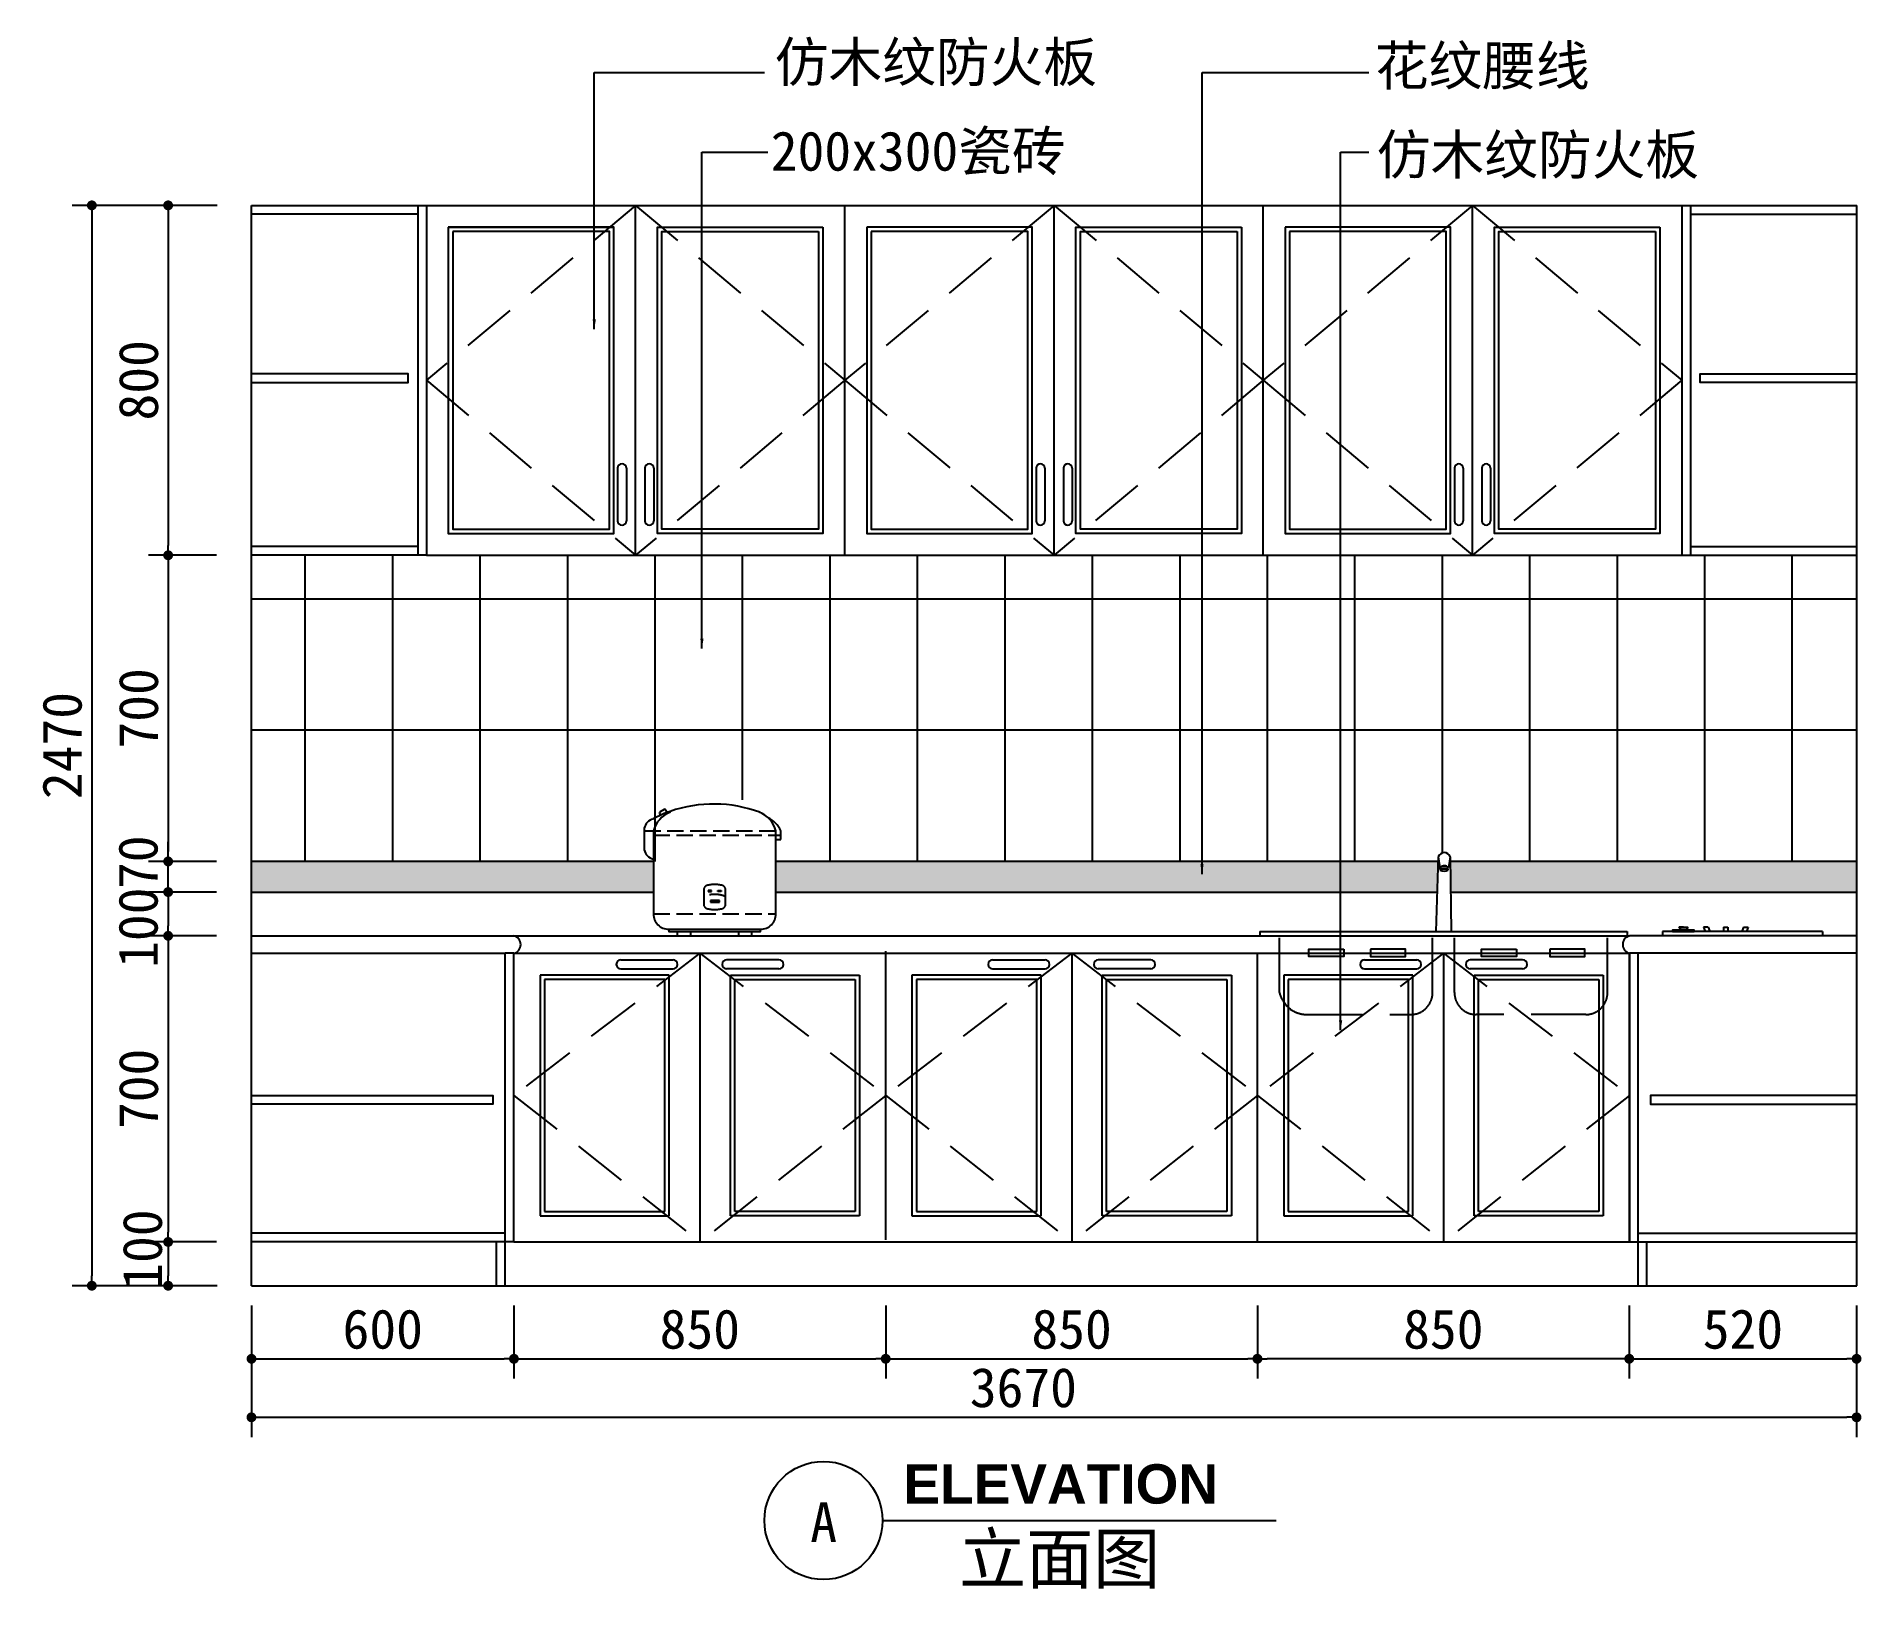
# Model space of a CAD drawing. Extents: x 847 to 5020, y 8035 to 11583.
import ezdxf

# ---------------------------------------------------------------- set-up
doc = ezdxf.new("R2010")
doc.units = 0
doc.header["$LTSCALE"] = 500
doc.header["$MEASUREMENT"] = 0
doc.header["$PDMODE"] = 3
doc.linetypes.add('DASH_30', pattern=[0.105, 0.075, -0.03])
doc.linetypes.add('HIDDEN', pattern=[0.375, 0.25, -0.125])
doc.layers.get('0').update_dxf_attribs({"linetype": 'CONTINUOUS'})
doc.layers.get('DEFPOINTS').update_dxf_attribs({"linetype": 'CONTINUOUS'})
for name, color, linetype in [('2', 2, 'CONTINUOUS'), ('3', 3, 'CONTINUOUS'), ('4', 4, 'CONTINUOUS'), ('7', 7, 'CONTINUOUS'), ('BH', 3, 'CONTINUOUS'), ('DIM', 3, 'CONTINUOUS'), ('TEXT', 3, 'CONTINUOUS')]:
    doc.layers.add(name, color=color, linetype=linetype)
doc.styles.add('HT', font='swisseb.ttf')
doc.styles.add('HZ', font='')
doc.styles.get('HZ').set_extended_font_data('仿宋_GB2312')
doc.dimstyles.get("Standard").update_dxf_attribs({"dimscale": 45, "dimtxt": 2, "dimasz": 0.5, "dimexe": 1, "dimexo": 1, "dimgap": 0.5, "dimtad": 1, "dimdec": 0, "dimzin": 1, "dimtxsty": 'HZ', "dimblk1": 'DOT', "dimblk2": 'DOT', "dimsah": 1, "dimcen": 0, "dimclrd": 256, "dimclre": 256, "dimclrt": 256, "dimazin": 3, "dimtfac": 0.5, "dimtdec": 0, "dimtix": 1, "dimtmove": 0, "dimatfit": 3, "dimtolj": 1, "dimtzin": 1})

# ---------------------------------------------------------------- blocks, each defined once
blk = doc.blocks.new('_DOT')
at = {"color": 0, "linetype": 'BYBLOCK'}
blk.add_line((-0.5, 0), (-1, 0), dxfattribs=at)
at = {"color": 0, "linetype": 'BYBLOCK', "const_width": 0.5}
blk.add_lwpolyline([(-0.25, 0, 1), (0.25, 0, 1)], format="xyb", close=True, dxfattribs=at)
blk = doc.blocks.new('*D1')
at = {"linetype": 'BYBLOCK'}
for p, q in [((11055.3, 36883.2), (11055.3, 36761.1)), ((11575.1, 36883.2), (11575.1, 36761.1)), ((11077.8, 36806.1), (11552.6, 36806.1))]:
    blk.add_line(p, q, dxfattribs=at)
at = {"layer": 'DEFPOINTS', "color": 0, "linetype": 'BYBLOCK'}
for p in [(11055.3, 36928.2), (11575.1, 36928.2), (11575.1, 36806.1)]:
    blk.add_point(p, dxfattribs=at)
at = {"linetype": 'BYBLOCK', "xscale": 22.5, "yscale": 22.5, "zscale": 22.5, "rotation": 180}
blk.add_blockref('_DOT', (11055.3, 36806.1), dxfattribs=at)
at = {"linetype": 'BYBLOCK', "xscale": 22.5, "yscale": 22.5, "zscale": 22.5}
blk.add_blockref('_DOT', (11575.1, 36806.1), dxfattribs=at)
at = {"linetype": 'BYBLOCK', "insert": (11315.2, 36873.6), "char_height": 90, "attachment_point": 5, "style": 'HZ'}
blk.add_mtext('\\A1;520', dxfattribs=at)
blk = doc.blocks.new('*D5')
at = {"linetype": 'BYBLOCK'}
for p, q in [((11575.1, 36928.2), (11575.1, 36627.3)), ((7905.1, 36883.2), (7905.1, 36627.3)), ((7927.6, 36672.3), (11552.6, 36672.3))]:
    blk.add_line(p, q, dxfattribs=at)
at = {"layer": 'DEFPOINTS', "color": 0, "linetype": 'BYBLOCK'}
for p in [(11575.1, 36973.2), (7905.1, 36928.2), (11575.1, 36672.3)]:
    blk.add_point(p, dxfattribs=at)
at = {"linetype": 'BYBLOCK', "xscale": 22.5, "yscale": 22.5, "zscale": 22.5, "rotation": 180}
blk.add_blockref('_DOT', (7905.1, 36672.3), dxfattribs=at)
at = {"linetype": 'BYBLOCK', "xscale": 22.5, "yscale": 22.5, "zscale": 22.5}
blk.add_blockref('_DOT', (11575.1, 36672.3), dxfattribs=at)
at = {"linetype": 'BYBLOCK', "insert": (9670.1, 36739.8), "char_height": 90, "attachment_point": 5, "style": 'HZ'}
blk.add_mtext('\\A1;3670', dxfattribs=at)
blk = doc.blocks.new('*D6')
at = {"linetype": 'BYBLOCK'}
for p, q in [((-11042.7, 28650.4), (-11198.1, 28650.4)), ((-11153.1, 28627.9), (-11153.1, 27872.9)), ((-11042.7, 27850.4), (-11198.1, 27850.4))]:
    blk.add_line(p, q, dxfattribs=at)
at = {"layer": 'DEFPOINTS', "color": 0, "linetype": 'BYBLOCK'}
for p in [(-10997.7, 28650.4), (-11153.1, 27850.4), (-10997.7, 27850.4)]:
    blk.add_point(p, dxfattribs=at)
at = {"linetype": 'BYBLOCK', "xscale": 22.5, "yscale": 22.5, "zscale": 22.5}
for p, rotation in [((-11153.1, 28650.4), 90), ((-11153.1, 27850.4), 270)]:
    blk.add_blockref('_DOT', p, dxfattribs=dict(at, rotation=rotation))
at = {"linetype": 'BYBLOCK', "insert": (-11220.6, 28250.4), "char_height": 90, "attachment_point": 5, "rotation": 90, "style": 'HZ'}
blk.add_mtext('\\A1;800', dxfattribs=at)
blk = doc.blocks.new('*D7')
at = {"linetype": 'BYBLOCK'}
for p, q in [((-11042.7, 27080.4), (-11198.1, 27080.4)), ((-11153.1, 27057.9), (-11153.1, 27002.9)), ((-11042.7, 26980.4), (-11198.1, 26980.4))]:
    blk.add_line(p, q, dxfattribs=at)
at = {"layer": 'DEFPOINTS', "color": 0, "linetype": 'BYBLOCK'}
for p in [(-10997.7, 27080.4), (-11153.1, 26980.4), (-10997.7, 26980.4)]:
    blk.add_point(p, dxfattribs=at)
at = {"linetype": 'BYBLOCK', "xscale": 22.5, "yscale": 22.5, "zscale": 22.5}
for p, rotation in [((-11153.1, 27080.4), 90), ((-11153.1, 26980.4), 270)]:
    blk.add_blockref('_DOT', p, dxfattribs=dict(at, rotation=rotation))
at = {"linetype": 'BYBLOCK', "insert": (-11221.3, 26998.9), "char_height": 90, "attachment_point": 5, "rotation": 90, "style": 'HZ'}
blk.add_mtext('\\A1;100', dxfattribs=at)
blk = doc.blocks.new('*D8')
at = {"linetype": 'BYBLOCK'}
for p, q in [((-11153.1, 27172.9), (-11153.1, 27195.4)), ((-11042.7, 27150.4), (-11198.1, 27150.4)), ((-11153.1, 27080.4), (-11153.1, 27150.4)), ((-11153.1, 27080.4), (-11153.1, 27150.4)), ((-11042.7, 27080.4), (-11198.1, 27080.4)), ((-11153.1, 27057.9), (-11153.1, 27035.4))]:
    blk.add_line(p, q, dxfattribs=at)
at = {"layer": 'DEFPOINTS', "color": 0, "linetype": 'BYBLOCK'}
for p in [(-11153.1, 27150.4), (-10997.7, 27150.4), (-10997.7, 27080.4)]:
    blk.add_point(p, dxfattribs=at)
at = {"linetype": 'BYBLOCK', "xscale": 22.5, "yscale": 22.5, "zscale": 22.5}
for p, rotation in [((-11153.1, 27150.4), 270), ((-11153.1, 27080.4), 90)]:
    blk.add_blockref('_DOT', p, dxfattribs=dict(at, rotation=rotation))
at = {"linetype": 'BYBLOCK', "insert": (-11221.6, 27148.6), "char_height": 90, "attachment_point": 5, "rotation": 90, "style": 'HZ'}
blk.add_mtext('\\A1;70', dxfattribs=at)
blk = doc.blocks.new('*D10')
at = {"linetype": 'BYBLOCK'}
for p, q in [((-11042.7, 26280.4), (-11198.1, 26280.4)), ((-11153.1, 26257.9), (-11153.1, 26202.9)), ((-11042.7, 26180.4), (-11198.1, 26180.4))]:
    blk.add_line(p, q, dxfattribs=at)
at = {"layer": 'DEFPOINTS', "color": 0, "linetype": 'BYBLOCK'}
for p in [(-10997.7, 26280.4), (-11153.1, 26180.4), (-10997.7, 26180.4)]:
    blk.add_point(p, dxfattribs=at)
at = {"linetype": 'BYBLOCK', "xscale": 22.5, "yscale": 22.5, "zscale": 22.5}
for p, rotation in [((-11153.1, 26280.4), 90), ((-11153.1, 26180.4), 270)]:
    blk.add_blockref('_DOT', p, dxfattribs=dict(at, rotation=rotation))
at = {"linetype": 'BYBLOCK', "insert": (-11211.6, 26263), "char_height": 90, "attachment_point": 5, "rotation": 90, "style": 'HZ'}
blk.add_mtext('\\A1;100', dxfattribs=at)
blk = doc.blocks.new('*D11')
at = {"linetype": 'BYBLOCK'}
for p, q in [((-11042.7, 26980.4), (-11198.1, 26980.4)), ((-11153.1, 26957.9), (-11153.1, 26302.9)), ((-11042.7, 26280.4), (-11198.1, 26280.4))]:
    blk.add_line(p, q, dxfattribs=at)
at = {"layer": 'DEFPOINTS', "color": 0, "linetype": 'BYBLOCK'}
for p in [(-10997.7, 26980.4), (-11153.1, 26280.4), (-10997.7, 26280.4)]:
    blk.add_point(p, dxfattribs=at)
at = {"linetype": 'BYBLOCK', "xscale": 22.5, "yscale": 22.5, "zscale": 22.5}
for p, rotation in [((-11153.1, 26980.4), 90), ((-11153.1, 26280.4), 270)]:
    blk.add_blockref('_DOT', p, dxfattribs=dict(at, rotation=rotation))
at = {"linetype": 'BYBLOCK', "insert": (-11220.6, 26630.4), "char_height": 90, "attachment_point": 5, "rotation": 90, "style": 'HZ'}
blk.add_mtext('\\A1;700', dxfattribs=at)
blk = doc.blocks.new('*D12')
at = {"linetype": 'BYBLOCK'}
for p, q in [((-11041.3, 28650.4), (-11372.6, 28650.4)), ((-11327.6, 28627.9), (-11327.6, 26202.9)), ((-11041.3, 26180.4), (-11372.6, 26180.4))]:
    blk.add_line(p, q, dxfattribs=at)
at = {"layer": 'DEFPOINTS', "color": 0, "linetype": 'BYBLOCK'}
for p in [(-10996.3, 28650.4), (-11327.6, 26180.4), (-10996.3, 26180.4)]:
    blk.add_point(p, dxfattribs=at)
at = {"linetype": 'BYBLOCK', "xscale": 22.5, "yscale": 22.5, "zscale": 22.5}
for p, rotation in [((-11327.6, 28650.4), 90), ((-11327.6, 26180.4), 270)]:
    blk.add_blockref('_DOT', p, dxfattribs=dict(at, rotation=rotation))
at = {"linetype": 'BYBLOCK', "insert": (-11395.1, 27415.4), "char_height": 90, "attachment_point": 5, "rotation": 90, "style": 'HZ'}
blk.add_mtext('\\A1;2470', dxfattribs=at)
blk = doc.blocks.new('*D9')
at = {"linetype": 'BYBLOCK'}
for p, q in [((-11042.7, 27850.4), (-11198.1, 27850.4)), ((-11153.1, 27827.9), (-11153.1, 27172.9)), ((-11042.7, 27150.4), (-11198.1, 27150.4))]:
    blk.add_line(p, q, dxfattribs=at)
at = {"layer": 'DEFPOINTS', "color": 0, "linetype": 'BYBLOCK'}
for p in [(-10997.7, 27850.4), (-11153.1, 27150.4), (-10997.7, 27150.4)]:
    blk.add_point(p, dxfattribs=at)
at = {"linetype": 'BYBLOCK', "xscale": 22.5, "yscale": 22.5, "zscale": 22.5}
for p, rotation in [((-11153.1, 27850.4), 90), ((-11153.1, 27150.4), 270)]:
    blk.add_blockref('_DOT', p, dxfattribs=dict(at, rotation=rotation))
at = {"linetype": 'BYBLOCK', "insert": (-11220.6, 27500.4), "char_height": 90, "attachment_point": 5, "rotation": 90, "style": 'HZ'}
blk.add_mtext('\\A1;700', dxfattribs=at)
blk = doc.blocks.new('*D4')
at = {"linetype": 'BYBLOCK'}
for p, q in [((9365.3, 36928.2), (9365.3, 36761.1)), ((10215.4, 36928.2), (10215.4, 36761.1)), ((9387.8, 36806.1), (10192.9, 36806.1))]:
    blk.add_line(p, q, dxfattribs=at)
at = {"layer": 'DEFPOINTS', "color": 0, "linetype": 'BYBLOCK'}
for p in [(9365.3, 36973.2), (10215.4, 36973.2), (10215.4, 36806.1)]:
    blk.add_point(p, dxfattribs=at)
at = {"linetype": 'BYBLOCK', "xscale": 22.5, "yscale": 22.5, "zscale": 22.5, "rotation": 180}
blk.add_blockref('_DOT', (9365.3, 36806.1), dxfattribs=at)
at = {"linetype": 'BYBLOCK', "xscale": 22.5, "yscale": 22.5, "zscale": 22.5}
blk.add_blockref('_DOT', (10215.4, 36806.1), dxfattribs=at)
at = {"linetype": 'BYBLOCK', "insert": (9790.3, 36873.6), "char_height": 90, "attachment_point": 5, "style": 'HZ'}
blk.add_mtext('\\A1;850', dxfattribs=at)
blk = doc.blocks.new('*D3')
at = {"linetype": 'BYBLOCK'}
for p, q in [((8505.3, 36883.2), (8505.3, 36761.1)), ((9355.3, 36883.2), (9355.3, 36761.1)), ((8527.8, 36806.1), (9332.8, 36806.1))]:
    blk.add_line(p, q, dxfattribs=at)
at = {"layer": 'DEFPOINTS', "color": 0, "linetype": 'BYBLOCK'}
for p in [(8505.3, 36928.2), (9355.3, 36928.2), (9355.3, 36806.1)]:
    blk.add_point(p, dxfattribs=at)
at = {"linetype": 'BYBLOCK', "xscale": 22.5, "yscale": 22.5, "zscale": 22.5, "rotation": 180}
blk.add_blockref('_DOT', (8505.3, 36806.1), dxfattribs=at)
at = {"linetype": 'BYBLOCK', "xscale": 22.5, "yscale": 22.5, "zscale": 22.5}
blk.add_blockref('_DOT', (9355.3, 36806.1), dxfattribs=at)
at = {"linetype": 'BYBLOCK', "insert": (8930.3, 36873.6), "char_height": 90, "attachment_point": 5, "style": 'HZ'}
blk.add_mtext('\\A1;850', dxfattribs=at)
blk = doc.blocks.new('*D2')
at = {"linetype": 'BYBLOCK'}
for p, q in [((7905.3, 36928.2), (7905.3, 36761.1)), ((8505.3, 36928.2), (8505.3, 36761.1)), ((7927.8, 36806.1), (8482.8, 36806.1))]:
    blk.add_line(p, q, dxfattribs=at)
at = {"layer": 'DEFPOINTS', "color": 0, "linetype": 'BYBLOCK'}
for p in [(7905.3, 36973.2), (8505.3, 36973.2), (8505.3, 36806.1)]:
    blk.add_point(p, dxfattribs=at)
at = {"linetype": 'BYBLOCK', "xscale": 22.5, "yscale": 22.5, "zscale": 22.5, "rotation": 180}
blk.add_blockref('_DOT', (7905.3, 36806.1), dxfattribs=at)
at = {"linetype": 'BYBLOCK', "xscale": 22.5, "yscale": 22.5, "zscale": 22.5}
blk.add_blockref('_DOT', (8505.3, 36806.1), dxfattribs=at)
at = {"linetype": 'BYBLOCK', "insert": (8205.3, 36873.6), "char_height": 90, "attachment_point": 5, "style": 'HZ'}
blk.add_mtext('\\A1;600', dxfattribs=at)
blk = doc.blocks.new('A$C20B75910')
at = {"layer": '3', "linetype": 'DASH_30'}
for p, q in [((0, 240), (301, 240)), ((21, 230), (301, 230)), ((21, 50), (301, 50))]:
    blk.add_line(p, q, dxfattribs=at)
at = {"layer": '3'}
blk.add_line((21, 176.6), (20, 176.6), dxfattribs=at)
at = {"layer": '3', "linetype": 'DASH_30'}
blk.add_lwpolyline([(143.3, 62.5, 0.138998), (178.8, 62.5, 0.335437), (186, 72.1), (186, 105.3, 0.335437), (178.8, 114.9, 0.138998), (143.3, 114.9, 0.335437), (136, 105.3), (136, 72.1, 0.335437), (143.3, 62.5)], format="xyb", dxfattribs=at)
for points in [[(146.3, 101.2), (153.5, 101.2), (153.5, 103.4), (146.3, 103.4)], [(175.8, 101.2), (168.5, 101.2), (168.5, 103.4), (175.8, 103.4)], [(151.3, 76.8), (172.1, 76.8), (172.1, 80.4), (151.3, 80.4)]]:
    blk.add_lwpolyline(points, close=True, dxfattribs=at)
blk.add_arc((161, 29.7), 65, 67.3801, 112.6199, dxfattribs=at)
at = {"layer": '7'}
for p, q in [((0, 246), (0, 196.6)), ((301, 230), (312.6, 230)), ((301, 220), (312.6, 220)), ((312.6, 220), (312.6, 240)), ((76.2, 0), (76.2, 10)), ((106.2, 0), (106.2, 10)), ((215.9, 0), (215.9, 10)), ((245.9, 0), (245.9, 10))]:
    blk.add_line(p, q, dxfattribs=at)
for points in [[(59.6, 283, 0.236634), (21, 240), (21, 50, 0.414214), (56, 15), (266, 15, 0.414214), (301, 50), (301, 240, 0.236634), (262.5, 283)], [(52.4, 281.9), (49.2, 287.6, 0.414214), (45.1, 288.8), (36.1, 283.7, 0.414214), (35, 279.6), (37.2, 275.7)]]:
    blk.add_lwpolyline(points, format="xyb", dxfattribs=at)
blk.add_lwpolyline([(56, 15), (56, 10), (266, 10), (266, 15)], dxfattribs=at)
for centre, radius, start, end in [((158.5, -2.2), 303.5, 69.6169, 109.1141), ((26.8, 240.5), 27.3, 103.7483, 168.3524), ((132, 70.6), 226, 108.8156, 119.6286), ((253, 210.8), 66.3, 26.0831, 63.188), ((26.8, 202.1), 27.3, 191.6476, 256.2517)]:
    blk.add_arc(centre, radius, start, end, dxfattribs=at)
blk = doc.blocks.new('*D16')
at = {"linetype": 'BYBLOCK'}
for p, q in [((10225.1, 36928.2), (10225.1, 36761.1)), ((11075.3, 36928.2), (11075.3, 36761.1)), ((11052.8, 36806.1), (10247.6, 36806.1))]:
    blk.add_line(p, q, dxfattribs=at)
at = {"layer": 'DEFPOINTS', "color": 0, "linetype": 'BYBLOCK'}
for p in [(10225.1, 36973.2), (11075.3, 36973.2), (10225.1, 36806.1)]:
    blk.add_point(p, dxfattribs=at)
at = {"linetype": 'BYBLOCK', "xscale": 22.5, "yscale": 22.5, "zscale": 22.5, "rotation": 180}
blk.add_blockref('_DOT', (10225.1, 36806.1), dxfattribs=at)
at = {"linetype": 'BYBLOCK', "xscale": 22.5, "yscale": 22.5, "zscale": 22.5}
blk.add_blockref('_DOT', (11075.3, 36806.1), dxfattribs=at)
at = {"linetype": 'BYBLOCK', "insert": (10650.2, 36873.6), "char_height": 90, "attachment_point": 5, "style": 'HZ'}
blk.add_mtext('\\A1;850', dxfattribs=at)
blk = doc.blocks.new('A$C0E5E6C8F')
at = {"layer": '3'}
for points in [[(5.4, 170.9), (8.7, 145.8)], [(32.9, 170.9), (28.9, 145.8)], [(10, 142.5), (10, 145.8)], [(27.6, 142.5), (10, 142.5)], [(27.6, 142.5), (27.6, 145.8)]]:
    blk.add_lwpolyline(points, dxfattribs=at)
for centre, radius, start, end in [((19.2, 165.6), 14.7, 20.9835, 159.0165), ((18.9, 135.7), 14.3, 88.7937, 135.1444), ((18.8, 124), 24, 65.1332, 114.8668), ((12.5, 141.2), 2.81, 151.4054, 208.5946), ((18.8, 159.3), 21.3, 245.5655, 294.4345), ((19.4, 137.2), 12.7, 42.0053, 91.16), ((25.2, 141.2), 2.81, 331.4054, 28.5946)]:
    blk.add_arc(centre, radius, start, end, dxfattribs=at)
at = {"layer": '7'}
for points in [[(5.4, 170.9), (0, 0)], [(32.9, 170.9), (35.2, 0)]]:
    blk.add_lwpolyline(points, dxfattribs=at)

msp = doc.modelspace()

# ---------------------------------------------------------------- hatches: boundary and pattern name
at = {"layer": 'BH'}
h = msp.add_hatch(dxfattribs=at)
h.set_pattern_fill('CROSS', color=256, scale=100, style=0)
h.paths.add_polyline_path([(2257.9, 9696.8), (1338.9, 9696.8), (1338.9, 9626.8), (2257.9, 9626.8)])
h.paths.add_polyline_path([(4051.9, 9696.8), (2537.9, 9696.8), (2537.9, 9626.8), (4049.7, 9626.8)])
h.paths.add_polyline_path([(5008.9, 9696.8), (4079.9, 9696.8), (4080.9, 9626.8), (4913.1, 9626.8), (5008.9, 9626.8)])

# ---------------------------------------------------------------- linework, layer by layer
at = {"layer": '2'}
for p, q in [((1338.9, 11196.8), (5008.9, 11196.8)), ((1338.9, 8726.8), (1338.9, 11196.8)), ((5008.9, 8726.8), (5008.9, 11196.8))]:
    msp.add_line(p, q, dxfattribs=at)
at = {"layer": '2', "color": 1}
msp.add_line((1338.9, 8726.8), (5008.9, 8726.8), dxfattribs=at)
at = {"layer": '3', "linetype": 'HIDDEN'}
for p, q in [((2217.2, 11196.8), (1738.9, 10796.8)), ((2217.2, 11196.8), (2695.5, 10796.8)), ((3173.9, 11196.8), (2695.5, 10796.8)), ((3173.9, 11196.8), (3652.2, 10796.8)), ((4130.5, 11196.8), (3652.2, 10796.8)), ((4130.5, 11196.8), (4608.9, 10796.8)), ((1738.9, 10796.8), (2217.2, 10396.8)), ((2695.5, 10796.8), (2217.2, 10396.8)), ((2695.5, 10796.8), (3173.9, 10396.8)), ((3652.2, 10796.8), (3173.9, 10396.8)), ((3652.2, 10796.8), (4130.5, 10396.8)), ((4608.9, 10796.8), (4130.5, 10396.8)), ((3689.3, 9396.8), (3689.3, 9536.8)), ((4039.3, 9396.8), (4039.3, 9526.8)), ((4089.3, 9396.8), (4089.3, 9526.8)), ((4439.3, 9396.8), (4439.3, 9536.8)), ((2364, 9486.8), (1938.9, 9161.8)), ((2364, 9486.8), (2789, 9161.8)), ((3214.1, 9486.8), (2789, 9161.8)), ((3214.1, 9486.8), (3639.2, 9161.8)), ((4064.3, 9486.8), (3639.2, 9161.8)), ((4064.3, 9486.8), (4489.4, 9161.8)), ((3754.3, 9346.8), (3989.3, 9346.8)), ((4389.3, 9346.8), (4139.3, 9346.8)), ((1938.9, 9161.8), (2364, 8826.8)), ((2789, 9161.8), (2364, 8826.8)), ((2789, 9161.8), (3214.1, 8826.8)), ((3639.2, 9161.8), (3214.1, 8826.8)), ((3639.2, 9161.8), (4064.3, 8826.8)), ((4489.4, 9161.8), (4064.3, 8826.8))]:
    msp.add_line(p, q, dxfattribs=at)
at = {"layer": '3'}
for p, q in [((1788.9, 11146.8), (2167.2, 11146.8)), ((1788.9, 11146.8), (1788.9, 10446.8)), ((2267.2, 10446.8), (2267.2, 11146.8)), ((2745.5, 11146.8), (2745.5, 10446.8)), ((3223.9, 10446.8), (3223.9, 11146.8)), ((4180.5, 10446.8), (4180.5, 11146.8)), ((4612.7, 9546.3), (4603.1, 9546.3)), ((4622.2, 9545.3), (4603.1, 9545.3)), ((4603.6, 9545.3), (4606, 9539.8)), ((4612.7, 9546.3), (4622.2, 9546.3)), ((4621.8, 9545.3), (4619.4, 9539.8)), ((4658.6, 9546.8), (4662.2, 9536.8)), ((4669.2, 9546.8), (4658.6, 9546.8)), ((4669.2, 9546.8), (4672.8, 9536.8)), ((4704.6, 9546.8), (4714.6, 9546.8)), ((4704.6, 9546.8), (4704.6, 9536.8)), ((4714.6, 9546.8), (4714.6, 9536.8)), ((4749.9, 9546.8), (4746.4, 9536.8)), ((4749.9, 9546.8), (4760.5, 9546.8)), ((4760.5, 9546.8), (4757, 9536.8)), ((2294, 9436.8), (1998.9, 9436.8)), ((1998.9, 9436.8), (1998.9, 8886.8)), ((2294, 8886.8), (2294, 9436.8)), ((2434, 9436.8), (2729, 9436.8)), ((2434, 8886.8), (2434, 9436.8)), ((2729, 9436.8), (2729, 8886.8)), ((3144.1, 9436.8), (2849, 9436.8)), ((2849, 9436.8), (2849, 8886.8)), ((3144.1, 8886.8), (3144.1, 9436.8)), ((3284.1, 9436.8), (3579.2, 9436.8)), ((3284.1, 8886.8), (3284.1, 9436.8)), ((3579.2, 9436.8), (3579.2, 8886.8)), ((3994.3, 9436.8), (3699.2, 9436.8)), ((3699.2, 9436.8), (3699.2, 8886.8)), ((3994.3, 8886.8), (3994.3, 9436.8)), ((4134.3, 9436.8), (4429.4, 9436.8)), ((4134.3, 8886.8), (4134.3, 9436.8)), ((4429.4, 9436.8), (4429.4, 8886.8)), ((2284, 9426.8), (2008.9, 9426.8)), ((2008.9, 9426.8), (2008.9, 8896.8)), ((2284, 8896.8), (2284, 9426.8)), ((2444, 9426.8), (2719, 9426.8)), ((2444, 8896.8), (2444, 9426.8)), ((2719, 9426.8), (2719, 8896.8)), ((3134.1, 9426.8), (2859, 9426.8)), ((2859, 9426.8), (2859, 8896.8)), ((3134.1, 8896.8), (3134.1, 9426.8)), ((3294.1, 9426.8), (3569.2, 9426.8)), ((3294.1, 8896.8), (3294.1, 9426.8)), ((3569.2, 9426.8), (3569.2, 8896.8)), ((3984.3, 9426.8), (3709.2, 9426.8)), ((3709.2, 9426.8), (3709.2, 8896.8)), ((3984.3, 8896.8), (3984.3, 9426.8)), ((4144.3, 9426.8), (4419.4, 9426.8)), ((4144.3, 8896.8), (4144.3, 9426.8)), ((4419.4, 9426.8), (4419.4, 8896.8)), ((2008.9, 8896.8), (2284, 8896.8)), ((2719, 8896.8), (2444, 8896.8)), ((2859, 8896.8), (3134.1, 8896.8)), ((3569.2, 8896.8), (3294.1, 8896.8)), ((3709.2, 8896.8), (3984.3, 8896.8)), ((4419.4, 8896.8), (4144.3, 8896.8)), ((1998.9, 8886.8), (2294, 8886.8)), ((2729, 8886.8), (2434, 8886.8)), ((2849, 8886.8), (3144.1, 8886.8)), ((3579.2, 8886.8), (3284.1, 8886.8)), ((3699.2, 8886.8), (3994.3, 8886.8)), ((4429.4, 8886.8), (4134.3, 8886.8))]:
    msp.add_line(p, q, dxfattribs=at)
at = {"layer": '3', "color": 8}
for p, q in [((2645.5, 11146.8), (2645.5, 10446.8)), ((4558.9, 11146.8), (4558.9, 10446.8))]:
    msp.add_line(p, q, dxfattribs=at)
at = {"layer": '3'}
for points in [[(1788.9, 11146.8), (1788.9, 10446.8), (2167.2, 10446.8), (2167.2, 11146.8), (1788.9, 11146.8)], [(2645.5, 11146.8), (2645.5, 10446.8), (2267.2, 10446.8), (2267.2, 11146.8), (2645.5, 11146.8)], [(2745.5, 11146.8), (2745.5, 10446.8), (3123.9, 10446.8), (3123.9, 11146.8), (2745.5, 11146.8)], [(3602.2, 11146.8), (3602.2, 10446.8), (3223.9, 10446.8), (3223.9, 11146.8), (3602.2, 11146.8)], [(3702.2, 11146.8), (3702.2, 10446.8), (4080.5, 10446.8), (4080.5, 11146.8), (3702.2, 11146.8)], [(4558.9, 11146.8), (4558.9, 10446.8), (4180.5, 10446.8), (4180.5, 11146.8), (4558.9, 11146.8)]]:
    msp.add_lwpolyline(points, dxfattribs=at)
for points in [[(1798.9, 11136.8), (1798.9, 10456.8), (2157.2, 10456.8), (2157.2, 11136.8)], [(2635.5, 11136.8), (2635.5, 10456.8), (2277.2, 10456.8), (2277.2, 11136.8)], [(2755.5, 11136.8), (2755.5, 10456.8), (3113.9, 10456.8), (3113.9, 11136.8)], [(3592.2, 11136.8), (3592.2, 10456.8), (3233.9, 10456.8), (3233.9, 11136.8)], [(3712.2, 11136.8), (3712.2, 10456.8), (4070.5, 10456.8), (4070.5, 11136.8)], [(4548.9, 11136.8), (4548.9, 10456.8), (4190.5, 10456.8), (4190.5, 11136.8)], [(4637.7, 9536.8), (4637.7, 9539.8), (4587.7, 9539.8), (4587.7, 9536.8)], [(3836.4, 9496.4), (3836.4, 9479.4), (3756.4, 9479.4), (3756.4, 9496.4)], [(3897.2, 9496.4), (3897.2, 9479.4), (3977.2, 9479.4), (3977.2, 9496.4)], [(4231.4, 9496.4), (4231.4, 9479.4), (4151.4, 9479.4), (4151.4, 9496.4)], [(4307.2, 9496.4), (4307.2, 9479.4), (4387.2, 9479.4), (4387.2, 9496.4)]]:
    msp.add_lwpolyline(points, close=True, dxfattribs=at)
for centre, start, end in [((4603.1, 9545.8), 90, 270), ((4622.2, 9545.8), 270, 90)]:
    msp.add_arc(centre, 0.5, start, end, dxfattribs=at)
at = {"layer": '3', "linetype": 'HIDDEN'}
for centre, radius, start, end in [((3752.3, 9411.5), 64.7, 193.122, 271.7408), ((3989.3, 9396.8), 50, 270, 0), ((4139.3, 9396.8), 50, 180, 270), ((4389.3, 9396.8), 50, 270, 0)]:
    msp.add_arc(centre, radius, start, end, dxfattribs=at)
at = {"layer": '4'}
for p, q in [((1738.9, 11196.8), (1738.9, 10396.8)), ((4608.9, 11196.8), (4608.9, 10396.8)), ((1738.9, 10396.8), (1338.9, 10396.8)), ((1738.9, 10396.8), (5008.9, 10396.8)), ((2257.9, 9696.8), (1338.9, 9696.8)), ((4051.9, 9696.8), (2537.9, 9696.8)), ((5008.9, 9696.8), (4079.9, 9696.8)), ((1338.9, 9526.8), (1938.9, 9526.8)), ((5009.4, 9526.8), (4489.4, 9526.8)), ((1918.9, 8726.8), (1918.9, 9486.8)), ((1938.9, 9486.8), (1918.9, 9486.8)), ((4509.4, 9486.8), (4489.4, 9486.8)), ((4509.4, 8726.8), (4509.4, 9486.8)), ((1938.9, 8826.8), (1338.9, 8826.8)), ((1938.9, 8826.8), (4489.4, 8826.8))]:
    msp.add_line(p, q, dxfattribs=at)
for centre, start, end in [((1933.6, 9506.8), 284.8491, 75.1509), ((4494.7, 9506.8), 104.8491, 255.1509)]:
    msp.add_arc(centre, 20.7, start, end, dxfattribs=at)
at = {"layer": '7'}
for p, q in [((1718.9, 11196.8), (1718.9, 10396.8)), ((2217.2, 10396.8), (2217.2, 11196.8)), ((2217.2, 10396.8), (2217.2, 11196.8)), ((2217.2, 10396.8), (2217.2, 11196.8)), ((2217.2, 10396.8), (2217.2, 11196.8)), ((2695.5, 10396.8), (2695.5, 11196.8)), ((2695.5, 10396.8), (2695.5, 11196.8)), ((3173.9, 10396.8), (3173.9, 11196.8)), ((3173.9, 10396.8), (3173.9, 11196.8)), ((3173.9, 10396.8), (3173.9, 11196.8)), ((3173.9, 10396.8), (3173.9, 11196.8)), ((3652.2, 10396.8), (3652.2, 11196.8)), ((4130.5, 10396.8), (4130.5, 11196.8)), ((4130.5, 10396.8), (4130.5, 11196.8)), ((4130.5, 10396.8), (4130.5, 11196.8)), ((4130.5, 10396.8), (4130.5, 11196.8)), ((4628.9, 11196.8), (4628.9, 10396.8)), ((1718.9, 11176.8), (1338.9, 11176.8)), ((4628.9, 11176.8), (5008.9, 11176.8)), ((2176, 10595.8), (2176, 10475.8)), ((2196, 10595.8), (2196, 10475.8)), ((2238.4, 10595.8), (2238.4, 10475.8)), ((2258.4, 10595.8), (2258.4, 10475.8)), ((3132.6, 10595.8), (3132.6, 10475.8)), ((3152.6, 10595.8), (3152.6, 10475.8)), ((3195.1, 10595.8), (3195.1, 10475.8)), ((3215.1, 10595.8), (3215.1, 10475.8)), ((4089.3, 10595.8), (4089.3, 10475.8)), ((4109.3, 10595.8), (4109.3, 10475.8)), ((4151.8, 10595.8), (4151.8, 10475.8)), ((4171.8, 10595.8), (4171.8, 10475.8)), ((1718.9, 10416.8), (1338.9, 10416.8)), ((4628.9, 10416.8), (5008.9, 10416.8)), ((1338.9, 9626.8), (2257.9, 9626.8)), ((2537.9, 9626.8), (4049.7, 9626.8)), ((4080.9, 9626.8), (4913.1, 9626.8)), ((4913.1, 9626.8), (5008.9, 9626.8)), ((1938.9, 9526.8), (4489.4, 9526.8)), ((3644.2, 9536.8), (4484.4, 9536.8)), ((3644.2, 9536.8), (3644.2, 9526.8)), ((4484.4, 9536.8), (4484.4, 9526.8)), ((4930.4, 9536.8), (4564.6, 9536.8)), ((4564.6, 9536.8), (4564.6, 9526.8)), ((4564.6, 9536.8), (4564.6, 9526.8)), ((4757, 9536.8), (4662.2, 9536.8)), ((4930.4, 9536.8), (4930.4, 9526.8)), ((1338.9, 9486.8), (1918.9, 9486.8)), ((1938.9, 9486.8), (4489.4, 9486.8)), ((1938.9, 8826.8), (1938.9, 9486.8)), ((2364, 9486.8), (2364, 8826.8)), ((2789, 8831.8), (2789, 9491.8)), ((3214.1, 9486.8), (3214.1, 8826.8)), ((3639.2, 8826.8), (3639.2, 9486.8)), ((4064.3, 9486.8), (4064.3, 8826.8)), ((4489.4, 8826.8), (4489.4, 9486.8)), ((4489.4, 9486.8), (4489.4, 8826.8)), ((5009.4, 9486.8), (4509.4, 9486.8)), ((2183, 9471.5), (2303, 9471.5)), ((2183, 9451.5), (2303, 9451.5)), ((2544.9, 9471.5), (2424.9, 9471.5)), ((2544.9, 9451.5), (2424.9, 9451.5)), ((3033.2, 9471.5), (3153.2, 9471.5)), ((3033.2, 9451.5), (3153.2, 9451.5)), ((3395, 9471.5), (3275, 9471.5)), ((3395, 9451.5), (3275, 9451.5)), ((3883.4, 9471.5), (4003.4, 9471.5)), ((3883.4, 9451.5), (4003.4, 9451.5)), ((4245.2, 9471.5), (4125.2, 9471.5)), ((4245.2, 9451.5), (4125.2, 9451.5)), ((1918.9, 8846.8), (1338.9, 8846.8)), ((4509.4, 8846.8), (5009.4, 8846.8)), ((1898.9, 8726.8), (1898.9, 8826.8)), ((4489.4, 8826.8), (5009.4, 8826.8)), ((4529.4, 8726.8), (4529.4, 8826.8))]:
    msp.add_line(p, q, dxfattribs=at)
for points in [[(1338.9, 10791.8), (1697.1, 10791.8), (1697.1, 10811.8), (1338.9, 10811.8)], [(5008.9, 10791.8), (4650.7, 10791.8), (4650.7, 10811.8), (5008.9, 10811.8)], [(1338.9, 9161.8), (1890.7, 9161.8), (1890.7, 9141.8), (1338.9, 9141.8)], [(5009.4, 9161.8), (4537.6, 9161.8), (4537.6, 9141.8), (5009.4, 9141.8)]]:
    msp.add_lwpolyline(points, dxfattribs=at)
for centre, start, end in [((2186, 10595.8), 0, 180), ((2248.4, 10595.8), 0, 180), ((3142.6, 10595.8), 0, 180), ((3205.1, 10595.8), 0, 180), ((4099.3, 10595.8), 360, 180), ((4161.8, 10595.8), 360, 180), ((2186, 10475.8), 180, 0), ((2248.4, 10475.8), 180, 0), ((3142.6, 10475.8), 180, 0), ((3205.1, 10475.8), 180, 0), ((4099.3, 10475.8), 180, 360), ((4161.8, 10475.8), 180, 360), ((2183, 9461.5), 90, 270), ((2303, 9461.5), 270, 90), ((2424.9, 9461.5), 90, 270), ((2544.9, 9461.5), 270, 90), ((3033.2, 9461.5), 90, 270), ((3153.2, 9461.5), 270, 90), ((3275, 9461.5), 90, 270), ((3395, 9461.5), 270, 90), ((3883.4, 9461.5), 90, 270), ((4003.4, 9461.5), 270, 90), ((4125.2, 9461.5), 90, 270), ((4245.2, 9461.5), 270, 90)]:
    msp.add_arc(centre, 10, start, end, dxfattribs=at)
at = {"layer": 'BH'}
for p, q in [((1461.8, 9696.8), (1461.8, 10396.8)), ((1661.8, 9696.8), (1661.8, 10396.8)), ((1861.8, 9696.8), (1861.8, 10396.8)), ((2061.8, 9696.8), (2061.8, 10396.8)), ((2261.8, 9696.8), (2261.8, 10396.8)), ((2461.8, 9837.3), (2461.8, 10396.8)), ((2661.8, 9696.8), (2661.8, 10396.8)), ((2861.8, 9696.8), (2861.8, 10396.8)), ((3061.8, 9696.8), (3061.8, 10396.8)), ((3261.8, 9696.8), (3261.8, 10396.8)), ((3461.8, 9696.8), (3461.8, 10396.8)), ((3661.8, 9696.8), (3661.8, 10396.8)), ((3861.8, 9696.8), (3861.8, 10396.8)), ((4061.8, 9716.6), (4061.8, 10396.8)), ((4261.8, 9696.8), (4261.8, 10396.8)), ((4461.8, 9696.8), (4461.8, 10396.8)), ((4661.8, 9696.8), (4661.8, 10396.8)), ((4861.8, 9696.8), (4861.8, 10396.8)), ((5008.9, 10296.8), (1338.9, 10296.8)), ((5008.9, 9996.8), (1338.9, 9996.8))]:
    msp.add_line(p, q, dxfattribs=at)
at = {"layer": 'TEXT', "color": 6}
msp.add_line((2781.6, 8190), (3681.6, 8190), dxfattribs=at)
msp.add_circle((2646.6, 8190), 135, dxfattribs=at)

# ---------------------------------------------------------------- block references
at = {"layer": '3'}
for name, p in [('A$C20B75910', (2236.9, 9526.8)), ('A$C0E5E6C8F', (4046.9, 9536.8))]:
    msp.add_blockref(name, p, dxfattribs=at)

# ---------------------------------------------------------------- texts
at = {"layer": 'TEXT', "style": 'HZ'}
for s, p in [('仿木纹防火板', (2535.5, 11479.6)), ('花纹腰线', (3907.4, 11471.3)), ('200x300瓷砖', (2526.1, 11276.1)), ('仿木纹防火板', (3911.9, 11267.8))]:
    msp.add_text(s, height=90, dxfattribs=at).set_placement(p)
at = {"layer": 'TEXT', "linetype": 'BYBLOCK'}
for s, height, style, p in [('ELEVATION', 90, 'HT', (2829.4, 8228.6)), ('A ', 90, 'HZ', (2616.4, 8141.2)), ('立面图', 112.5, 'HZ', (2956.4, 8046.8))]:
    msp.add_text(s, height=height, dxfattribs=dict(at, style=style)).set_placement(p)

# ---------------------------------------------------------------- dimensions: what is measured, and where the dimension line sits
at = {"layer": 'DIM'}
for base, p1, p2, picture, middle in [((973.9, 8726.8), (1305.1, 11196.8), (1305.1, 8726.8), '*D12', (906.4, 9961.8)), ((1148.3, 10396.8), (1303.8, 11196.8), (1303.8, 10396.8), '*D6', (1080.8, 10796.8)), ((1148.3, 9696.8), (1303.8, 10396.8), (1303.8, 9696.8), '*D9', (1080.8, 10046.8)), ((1148.3, 8826.8), (1303.8, 9526.8), (1303.8, 8826.8), '*D11', (1080.8, 9176.8))]:
    dim = msp.add_linear_dim(base=base, p1=p1, p2=p2, angle=270, dimstyle='STANDARD', override={"dimtxt": 2, "dimexe": 1, "dimexo": 1, "dimtfac": 0.5}, dxfattribs=at)
    dim.commit()
    dim.dimension.update_dxf_attribs({"geometry": picture, "text_midpoint": middle, "insert": (12301.4, -17453.6)})
for base, p1, p2, picture, middle in [((1148.3, 9696.8), (1303.8, 9626.8), (1303.8, 9696.8), '*D8', (1079.9, 9695.1)), ((1148.3, 9526.8), (1303.8, 9626.8), (1303.8, 9526.8), '*D7', (1080.2, 9545.3)), ((1148.3, 8726.8), (1303.8, 8826.8), (1303.8, 8726.8), '*D10', (1089.8, 8809.5))]:
    dim = msp.add_linear_dim(base=base, p1=p1, p2=p2, angle=270, dimstyle='STANDARD', override={"dimtxt": 2, "dimexe": 1, "dimexo": 1, "dimtfac": 0.5}, dxfattribs=at)
    dim.commit()
    dim.dimension.update_dxf_attribs({"geometry": picture, "text_midpoint": middle, "dimtype": 128, "insert": (12301.4, -17453.6)})
dim = msp.add_linear_dim(base=(5008.7, 8425.9), p1=(1338.7, 8681.8), p2=(5008.7, 8726.8), dimstyle='STANDARD', override={"dimtxt": 2, "dimexe": 1, "dimexo": 1, "dimtfac": 0.5}, dxfattribs=at)
dim.commit()
dim.dimension.update_dxf_attribs({"geometry": '*D5', "text_midpoint": (3103.7, 8493.4), "dimtype": 128, "insert": (-6566.4, -28246.4)})
for base, p1, p2, picture, middle, set_off in [((1938.9, 8559.8), (1338.9, 8726.8), (1938.9, 8726.8), '*D2', (1638.9, 8627.3), (-6566.4, -28246.4)), ((3639, 8559.8), (2788.9, 8726.8), (3639, 8726.8), '*D4', (3223.9, 8627.3), (-6576.4, -28246.4)), ((3638.7, 8559.8), (4488.9, 8726.8), (3638.7, 8726.8), '*D16', (4083.8, 8627.3), (-6586.4, -28246.4)), ((2788.9, 8559.8), (1938.9, 8681.8), (2788.9, 8681.8), '*D3', (2363.9, 8627.3), (-6566.4, -28246.4)), ((5008.7, 8559.8), (4488.9, 8681.8), (5008.7, 8681.8), '*D1', (4748.8, 8627.3), (-6566.4, -28246.4))]:
    dim = msp.add_linear_dim(base=base, p1=p1, p2=p2, dimstyle='STANDARD', override={"dimtxt": 2, "dimexe": 1, "dimexo": 1, "dimtfac": 0.5}, dxfattribs=at)
    dim.commit()
    dim.dimension.update_dxf_attribs({"geometry": picture, "text_midpoint": middle, "insert": set_off})

# ---------------------------------------------------------------- leaders
at = {"layer": 'TEXT'}
for points in [[(2122.5, 10913.6), (2122.5, 11500.9), (2511.6, 11500.9)], [(3512.1, 9667.8), (3512.1, 11500.9), (3893.3, 11500.9)], [(2368.7, 10183.6), (2368.7, 11318.3), (2519.6, 11318.3)], [(3828.9, 9310.7), (3828.9, 11318.3), (3893.3, 11318.3)]]:
    msp.add_leader(points, dimstyle='STANDARD', dxfattribs=at)

doc.saveas('drawing.dxf')
